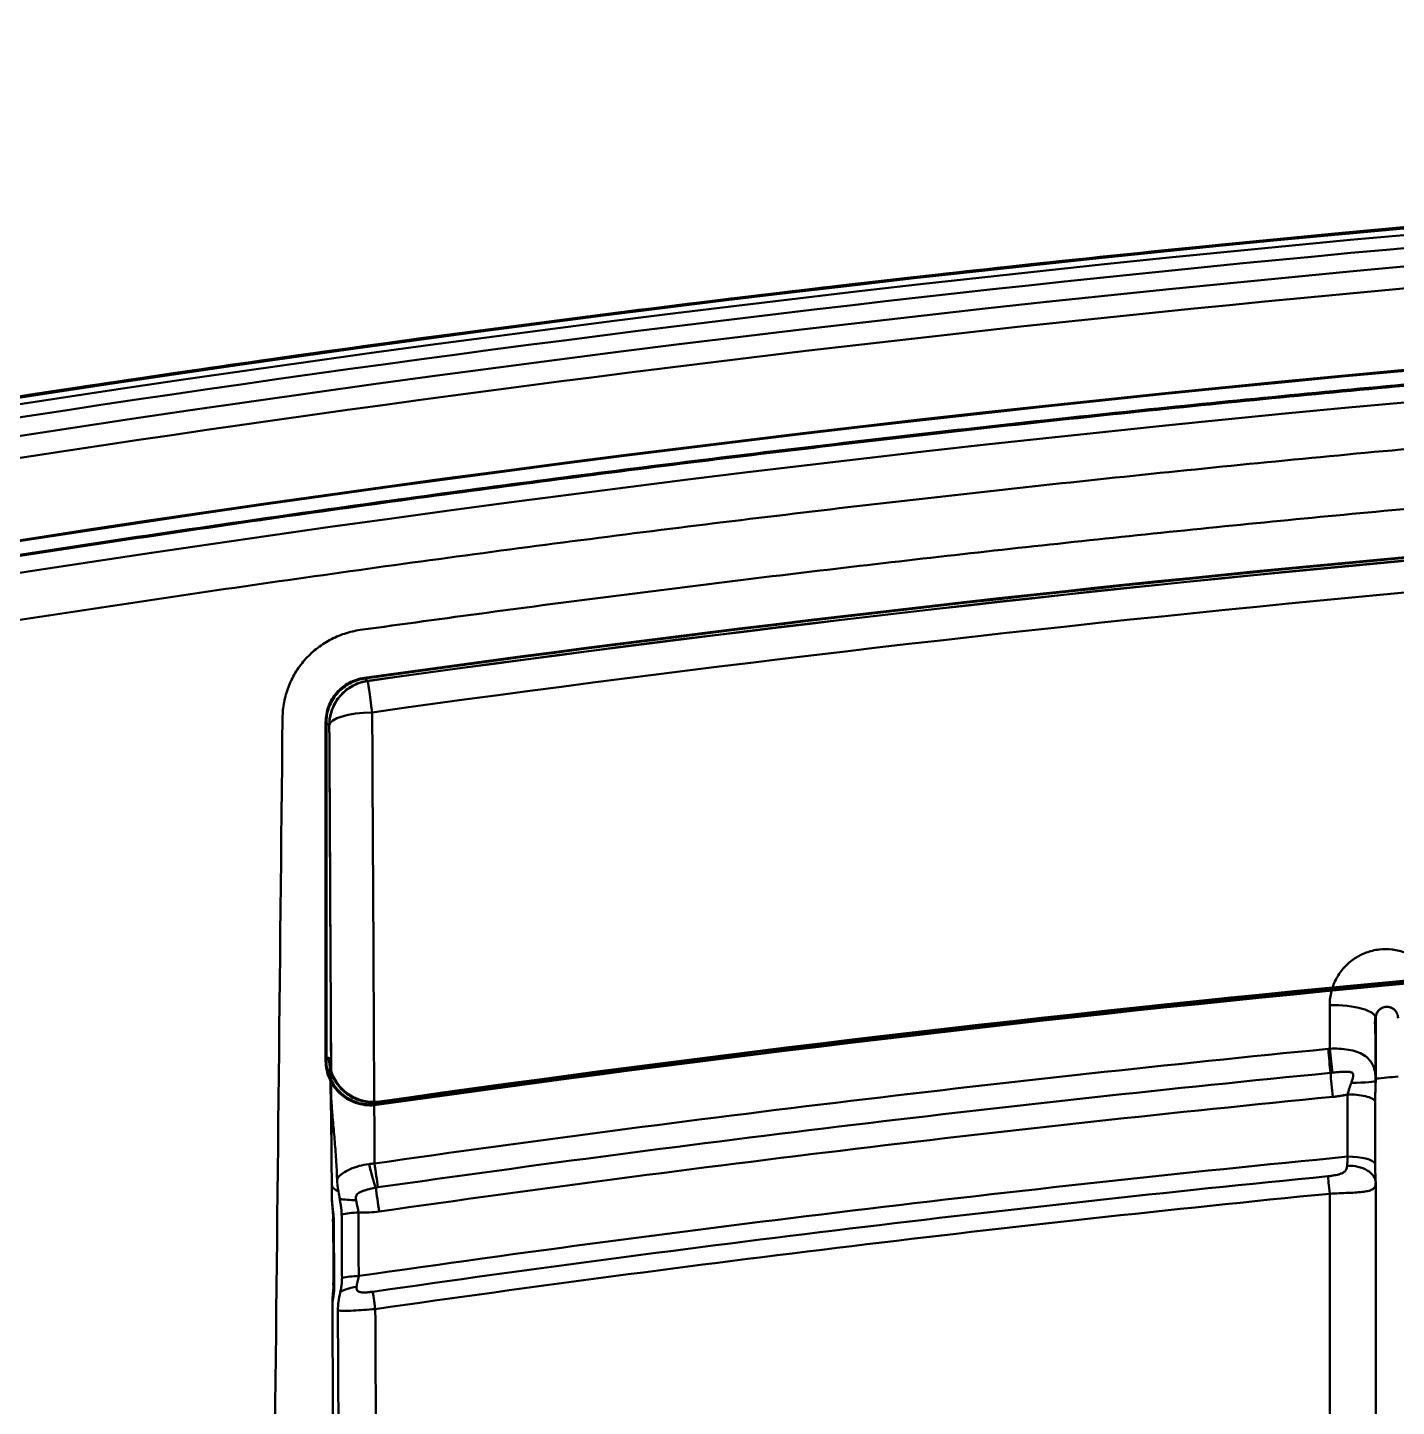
# Model space of a CAD drawing. Header units: millimetres. Extents: x -142 to 142, y -208 to 161.
# Drawn here: x -76.41 to -45.79, y 130.06 to 160.9 of the extents above; entities that cross this region are included whole.
import ezdxf

# ---------------------------------------------------------------- set-up
doc = ezdxf.new("R2010")
doc.units = ezdxf.units.MM
doc.layers.add('1', color=7, linetype='Continuous', true_color=0xffffff)

msp = doc.modelspace()

# ---------------------------------------------------------------- linework, layer by layer
at = {"layer": '1', "color": 251, "linetype": 'Continuous', "lineweight": 50}
for p, q in [((-69.745, 145.369, 10.305), (-69.745, 137.795, 10.305)), ((-69.729, 137.814, 10.204), (-69.729, 145.355, 10.204)), ((-46.25, 138.75, 16.511), (-46.25, 138.75, 16.727))]:
    msp.add_line(p, q, dxfattribs=at)
at = {"layer": '1', "color": 251, "linetype": 'Continuous', "lineweight": 50, "extrusion": (0, 0, -1)}
for centre, radius, start, end in [((0, -346, 3.96), 504.331, 79.96362, 100.03638), ((0, -346, 4.799), 503.629, 79.96362, 100.03638), ((0, -346, -10.639), 504.04, 80.18626, 91.90134), ((0, -346, 5.669), 501.305, 80.15308, 99.84692), ((0, -346, 6.5), 500.602, 80.15308, 99.84692), ((0, -346, -10.204), 497.138, 82.03732, 87.31161), ((0, -346, -10.305), 487.655, 81.91271, 87.27226), ((0, -346, -10.204), 487.671, 81.91483, 87.2705), ((0, -346, -13.526), 487.712, 81.92252, 87.26367), ((0, -346, -17.981), 486.366, 81.88555, 84.4174), ((0, -346, -17.885), 485.827, 81.88555, 84.41739), ((0, -346, -17.124), 485.601, 84.53469, 84.59431), ((0, -346, -17.788), 485.288, 81.87962, 84.41739)]:
    msp.add_arc(centre, radius, start, end, dxfattribs=at)
at = {"layer": '1', "color": 251, "linetype": 'Continuous', "lineweight": 50}
for centre, radius, start, end in [((0, -346), 504.504, 79.92722, 100.07278), ((0, -346, 0.6), 504.478, 79.92891, 100.07109), ((0, -346, 11.5), 503.141, 88.22393, 99.81374), ((0, -346, -5.314), 501.323, 80.1518, 99.8482), ((0, -346, 10.305), 497.154, 92.68649, 97.96426), ((0, -346, 14.707), 497.077, 92.69579, 97.95654), ((0, -346, 13.986), 497.072, 92.69638, 97.95605), ((0, -346, 14.924), 496.365, 92.69638, 97.95605), ((0, -346, 13.203), 487.723, 92.73535, 98.0781), ((0, -346, 18.205), 483.925, 95.55887, 98.19802), ((0, -346, 18.587), 483.532, 95.61579, 98.167), ((0, -346, 18.968), 483.139, 95.61579, 98.167)]:
    msp.add_arc(centre, radius, start, end, dxfattribs=at)
at = {"layer": '1', "color": 251, "linetype": 'Continuous', "lineweight": 50, "extrusion": (0.01745, -0.015181, 0.999732)}
msp.add_arc((64.554, 147.453, 10.56), 1, 48.9856, 131.0144, dxfattribs=at)
at = {"layer": '1', "color": 251, "linetype": 'Continuous', "lineweight": 50, "extrusion": (-0.990355, -0.138555, -1.09254e-14)}
msp.add_arc((-154.191, 10.3, 47.94), 0.3, 179, 198.6925, dxfattribs=at)
at = {"layer": '1', "color": 251, "linetype": 'Continuous', "lineweight": 50, "extrusion": (-0.990375, -0.138413, 5.55112e-17)}
msp.add_arc((-153.403, 13.968, 47.891), 1, 107, 179, dxfattribs=at)
at = {"layer": '1', "color": 251, "linetype": 'Continuous', "lineweight": 50, "extrusion": (0.005062, -0.957017, 0.289987)}
msp.add_arc((-67.894, 55.607, -135.349), 1, 92.2314, 178.9551, dxfattribs=at)
at = {"layer": '1', "color": 251, "linetype": 'Continuous', "lineweight": 50, "extrusion": (1.46387e-08, -1, 4.19849e-20)}
msp.add_arc((-69.445, 10.3, -145.369), 0.3, 179, 198.6924, dxfattribs=at)
at = {"layer": '1', "color": 251, "linetype": 'Continuous', "lineweight": 50, "extrusion": (-3.54058e-08, 0.95669, -0.29111)}
msp.add_arc((47.25, 56.394, 127.871), 1, 88.3747, 180, dxfattribs=at)
at = {"layer": '1', "color": 251, "linetype": 'Continuous', "lineweight": 50, "extrusion": (2.28983e-16, -0.815281, 0.579065)}
msp.add_arc((-47.25, 93.806, -103.559), 1, 349.9728, 360, dxfattribs=at)
at = {"layer": '1', "color": 251, "linetype": 'Continuous', "lineweight": 50, "extrusion": (0.017449, 0.0201, 0.999646)}
msp.add_arc((142.244, -58.697, 15.753), 1, 40.971, 53.1005, dxfattribs=at)
at = {"layer": '1', "color": 251, "linetype": 'Continuous', "lineweight": 50, "extrusion": (-0.017449, -0.0201, -0.999646)}
msp.add_arc((-142.244, -58.724, -14.754), 1, 40.971, 139.029, dxfattribs=at)
at = {"layer": '1', "color": 251, "linetype": 'Continuous', "lineweight": 50, "extrusion": (0.995259, 0.097265, 4.85902e-06)}
msp.add_arc((141.831, 17.408, -33.661), 0.6, 73, 127.3147, dxfattribs=at)
at = {"layer": '1', "color": 251, "linetype": 'Continuous', "lineweight": 50, "extrusion": (0.993085, 0.117234, -0.006161)}
msp.add_arc((142.479, 17.218, -30.877), 0.6, 73.0034, 127.3192, dxfattribs=at)
at = {"layer": '1', "color": 251, "linetype": 'Continuous', "lineweight": 50, "extrusion": (0, -1, 0)}
msp.add_arc((-69.445, 10.3, -137.795), 0.3, 179, 198.7321, dxfattribs=at)
at = {"layer": '1', "color": 251, "linetype": 'Continuous', "lineweight": 50, "extrusion": (-2.22045e-16, -0.956691, 0.291104)}
msp.add_arc((-47.25, 56.394, -126.659), 1, 358.7233, 0, dxfattribs=at)
at = {"layer": '1', "color": 251, "linetype": 'Continuous', "lineweight": 50, "extrusion": (0.995257, 0.097281, -8.76181e-08)}
msp.add_arc((141.105, 18.362, -33.659), 0.6, 253, 307.3147, dxfattribs=at)
at = {"layer": '1', "color": 251, "linetype": 'Continuous', "lineweight": 50, "extrusion": (2.7425e-05, -0.997369, -0.072493)}
msp.add_arc((-46.846, 7.154, -138.227), 0.6, 0.0019, 84.6864, dxfattribs=at)
at = {"layer": '1', "color": 251, "linetype": 'Continuous', "lineweight": 50, "extrusion": (0.990055, 0.140682, -2.44393e-15)}
msp.add_arc((145.396, 10.3, -48.676), 0.3, 179, 198.7319, dxfattribs=at)
at = {"layer": '1', "color": 251, "linetype": 'Continuous', "lineweight": 50, "extrusion": (0.962056, 0.257529, 0.090153)}
msp.add_arc((148.469, 20.161, -29.654), 0.6, 71.4551, 126.8226, dxfattribs=at)
at = {"layer": '1', "color": 251, "linetype": 'Continuous', "lineweight": 50, "extrusion": (0.989988, 0.141151, -9.88098e-15)}
msp.add_arc((143.655, 17.408, -48.838), 0.6, 73, 127.3147, dxfattribs=at)
at = {"layer": '1', "color": 251, "linetype": 'Continuous', "lineweight": 50, "extrusion": (-3.43295e-05, -0.776824, 0.629717)}
msp.add_arc((-46.856, 98.917, -93.682), 0.6, 0.0046, 93.5109, dxfattribs=at)
at = {"layer": '1', "color": 251, "linetype": 'Continuous', "lineweight": 50, "extrusion": (4.64145e-06, -0.956689, 0.291112)}
msp.add_arc((-46.859, 56.306, -124.474), 0.6, 6.9972, 91.6228, dxfattribs=at)
at = {"layer": '1', "color": 251, "linetype": 'Continuous', "lineweight": 50, "extrusion": (-0.9952, -0.097857, -4.13211e-15)}
msp.add_arc((-138.624, 18.394, 33.859), 0.6, 107, 161.3147, dxfattribs=at)
at = {"layer": '1', "color": 251, "linetype": 'Continuous', "lineweight": 50, "extrusion": (0.00506, -0.957048, 0.289886)}
msp.add_arc((-67.894, 56.55, -124.331), 1, 179.7908, 211.5367, dxfattribs=at)
at = {"layer": '1', "color": 251, "linetype": 'Continuous', "lineweight": 50, "extrusion": (0.989973, 0.141253, 9.07607e-15)}
msp.add_arc((142.933, 18.362, -48.874), 0.6, 253, 307.1331, dxfattribs=at)
at = {"layer": '1', "color": 251, "linetype": 'Continuous', "lineweight": 50, "extrusion": (0.002807, 0.986958, 0.160952)}
msp.add_arc((69.39, -4.72, 135.583), 0.6, 45.132, 84.6014, dxfattribs=at)
at = {"layer": '1', "color": 251, "linetype": 'Continuous', "lineweight": 50, "extrusion": (0.005063, -0.957053, 0.289868)}
msp.add_arc((-68.277, 56.433, -123.534), 0.6, 168.4478, 196.7665, dxfattribs=at)
at = {"layer": '1', "color": 251, "linetype": 'Continuous', "lineweight": 50, "extrusion": (-0.005063, 0.957053, -0.289868)}
msp.add_arc((68.277, 55.476, 123.824), 0.6, 48.3811, 87.6914, dxfattribs=at)
at = {"layer": '1', "color": 251, "linetype": 'Continuous', "lineweight": 50, "extrusion": (-0.005069, 0.957063, -0.289835)}
msp.add_arc((68.276, 55.472, 122.343), 0.6, 48.3829, 87.6985, dxfattribs=at)
at = {"layer": '1', "color": 251, "linetype": 'Continuous', "lineweight": 50, "extrusion": (0.005069, -0.957063, 0.289835)}
msp.add_arc((-68.276, 56.429, -122.053), 0.6, 168.4548, 196.7724, dxfattribs=at)
at = {"layer": '1', "color": 251, "linetype": 'Continuous', "lineweight": 50, "extrusion": (-0.011918, 0.731562, -0.681671)}
msp.add_arc((66.83, 104.058, 85.424), 0.6, 45.4881, 85.0277, dxfattribs=at)
at = {"layer": '1', "color": 251, "linetype": 'Continuous', "lineweight": 50, "extrusion": (-0.989858, -0.142058, -1.71752e-06)}
msp.add_arc((-140.472, 18.394, 49.152), 0.6, 107, 161.3147, dxfattribs=at)
at = {"layer": '1', "color": 251, "linetype": 'Continuous', "lineweight": 50}
for points, weights, degree in [([(-88.237, 150.728, 0.6), (-29.718, 161.123, 0.6), (29.718, 161.123, 0.6), (88.237, 150.728, 0.6)], [0.503883333784, 0.498705555405, 0.498705555405, 0.503883333784], 3), ([(15.561, 154.758, 11.5), (-34.995, 156.329, 11.5), (-84.845, 147.763, 11.5)], [0.501267641796, 0.498732358204, 0.501267641796], 2), ([(16.531, 154.699, 12.123), (-34.328, 156.379, 12.123), (-84.486, 147.797, 12.123)], [0.501283100888, 0.498716899112, 0.501283100888], 2), ([(18.048, 153.233, 13.948), (-33.452, 155.095, 13.948), (-84.247, 146.404, 13.948)], [0.501323177243, 0.498676822757, 0.501323177243], 2), ([(-68.969, 147.429, 14.355), (-46.296, 150.598, 14.355), (-23.429, 151.675, 14.355)], [0.500263629603, 0.499736370397, 0.500263629603], 2)]:
    msp.add_rational_spline(points, weights, degree=degree, dxfattribs=at)
for points in [[(-70.71, 145.466, 14.875), (-70.708, 145.582, 14.84), (-70.685, 145.815, 14.771), (-70.589, 146.154, 14.672), (-70.434, 146.473, 14.582), (-70.224, 146.762, 14.504), (-69.964, 147.011, 14.44), (-69.662, 147.212, 14.392), (-69.327, 147.357, 14.362), (-69.089, 147.413, 14.355), (-68.969, 147.429, 14.355)], [(-68.883, 146.359, 10.305), (-69.001, 146.342, 10.306), (-69.232, 146.266, 10.307), (-69.515, 146.039, 10.307), (-69.701, 145.727, 10.307), (-69.745, 145.488, 10.306), (-69.745, 145.369, 10.305)], [(-68.881, 146.343, 10.204), (-68.877, 146.344, 10.204), (-68.872, 146.345, 10.204), (-68.868, 146.345, 10.204)], [(-68.704, 145.587, 14.924), (-68.694, 143.827, 15.458), (-68.676, 140.385, 16.501), (-68.659, 137.1, 17.496), (-68.651, 135.497, 17.981)], [(-71.062, 112.218, 24.913), (-70.948, 122.925, 21.683), (-70.831, 134.007, 18.337), (-70.71, 145.466, 14.875)], [(-69.729, 145.355, 10.204), (-69.729, 145.36, 10.204), (-69.729, 145.364, 10.204), (-69.729, 145.369, 10.204)], [(-47.278, 139.041, 17.684), (-47.278, 139.15, 17.651), (-47.251, 139.357, 17.588), (-47.137, 139.645, 17.504), (-46.959, 139.893, 17.434), (-46.731, 140.089, 17.381), (-46.465, 140.224, 17.348), (-46.175, 140.294, 17.335), (-45.872, 140.294, 17.343), (-45.572, 140.219, 17.375), (-45.297, 140.073, 17.427), (-45.059, 139.852, 17.501), (-44.903, 139.609, 17.579), (-44.806, 139.355, 17.66), (-44.777, 139.15, 17.723), (-44.777, 139.041, 17.756)], [(-47.278, 138.063, 17.981), (-47.278, 138.227, 17.932), (-47.278, 138.553, 17.832), (-47.278, 138.878, 17.733), (-47.278, 139.041, 17.684)], [(-46.265, 138.649, 16.369), (-46.268, 138.714, 16.304), (-46.256, 138.777, 16.236), (-46.235, 138.835, 16.168)], [(-46.25, 138.75, 16.511), (-46.25, 138.66, 16.575), (-46.25, 138.484, 16.689), (-46.25, 138.233, 16.826), (-46.25, 137.998, 16.935), (-46.25, 137.781, 17.019), (-46.25, 137.652, 17.062), (-46.25, 137.59, 17.08)], [(-47.314, 138.059, 17.981), (-47.31, 138.06, 17.981), (-47.302, 138.061, 17.981), (-47.29, 138.062, 17.981), (-47.282, 138.063, 17.981), (-47.278, 138.063, 17.981)], [(-69.745, 137.795, 10.305), (-69.745, 137.653, 10.306), (-69.683, 137.367, 10.307), (-69.42, 137.017, 10.308), (-69.037, 136.807, 10.307), (-68.745, 136.786, 10.306), (-68.604, 136.806, 10.305)], [(-69.729, 137.795, 10.204), (-69.729, 137.801, 10.204), (-69.729, 137.807, 10.204), (-69.729, 137.814, 10.204)], [(-69.654, 137.682, 14.501), (-69.656, 137.688, 14.403), (-69.657, 137.686, 14.302), (-69.654, 137.664, 14.207)], [(-46.25, 137.393, 17.124), (-46.25, 137.458, 17.104), (-46.25, 137.521, 17.083), (-46.25, 137.584, 17.059)], [(-47.262, 137.523, 17.885), (-47.257, 137.523, 17.885), (-47.246, 137.524, 17.885), (-47.231, 137.526, 17.885), (-47.221, 137.527, 17.885), (-47.216, 137.528, 17.885)], [(-46.794, 137.301, 17.751), (-46.809, 137.259, 17.75), (-46.842, 137.172, 17.752), (-46.868, 137.083, 17.769), (-46.877, 137.04, 17.782)], [(-47.209, 136.986, 17.788), (-47.181, 136.989, 17.788), (-47.125, 136.995, 17.788), (-47.042, 137.007, 17.787), (-46.959, 137.022, 17.785), (-46.904, 137.033, 17.783), (-46.877, 137.04, 17.782)], [(-46.264, 136.886, 17.278), (-46.273, 136.907, 17.346), (-46.318, 136.95, 17.488), (-46.472, 137.004, 17.665), (-46.677, 137.036, 17.768), (-46.814, 137.04, 17.783), (-46.877, 137.04, 17.782)], [(-46.877, 137.04, 17.782), (-46.877, 136.576, 17.923), (-46.877, 136.112, 18.064), (-46.877, 135.649, 18.205)], [(-68.589, 136.824, 10.204), (-68.594, 136.823, 10.204), (-68.6, 136.822, 10.204), (-68.606, 136.821, 10.204)], [(-68.529, 136.873, 13.526), (-68.536, 136.872, 13.526), (-68.542, 136.871, 13.526), (-68.548, 136.87, 13.528)], [(-68.529, 136.873, 13.526), (-68.531, 136.883, 13.418), (-68.534, 136.886, 13.31), (-68.536, 136.884, 13.203)], [(-69.491, 135.155, 17.533), (-69.456, 135.2, 17.587), (-69.372, 135.28, 17.692), (-69.203, 135.374, 17.827), (-69.001, 135.444, 17.925), (-68.851, 135.474, 17.962), (-68.775, 135.484, 17.972)], [(-68.775, 135.484, 17.972), (-68.761, 135.486, 17.974), (-68.734, 135.49, 17.977), (-68.692, 135.494, 17.98), (-68.665, 135.496, 17.981), (-68.651, 135.497, 17.981)], [(-46.887, 135.443, 18.314), (-46.889, 135.418, 18.334), (-46.898, 135.374, 18.376), (-46.93, 135.324, 18.435), (-46.979, 135.288, 18.487), (-47.041, 135.262, 18.526), (-47.106, 135.244, 18.554), (-47.17, 135.231, 18.572), (-47.236, 135.22, 18.583), (-47.289, 135.214, 18.587), (-47.317, 135.211, 18.587)], [(-46.877, 135.649, 18.205), (-46.879, 135.631, 18.21), (-46.881, 135.597, 18.222), (-46.883, 135.546, 18.246), (-46.884, 135.494, 18.275), (-46.885, 135.46, 18.3), (-46.887, 135.443, 18.314)], [(-69.46, 134.869, 17.58), (-69.476, 134.965, 17.576), (-69.488, 135.064, 17.565), (-69.491, 135.155, 17.533)], [(-69.431, 134.704, 17.584), (-69.441, 134.759, 17.582), (-69.451, 134.814, 17.582), (-69.46, 134.869, 17.58)], [(-68.624, 134.955, 17.884), (-68.619, 134.956, 17.884), (-68.608, 134.958, 17.884), (-68.591, 134.961, 17.885), (-68.58, 134.962, 17.885), (-68.575, 134.963, 17.885)], [(-47.28, 119.74, 23.556), (-47.279, 121.472, 23.029), (-47.279, 124.897, 21.987), (-47.279, 129.924, 20.458), (-47.279, 133.2, 19.461), (-47.279, 134.82, 18.968)], [(-46.25, 135.066, 17.848), (-46.25, 135.033, 17.912), (-46.258, 134.977, 18.046), (-46.304, 134.922, 18.251), (-46.389, 134.885, 18.448), (-46.511, 134.862, 18.626), (-46.669, 134.848, 18.775), (-46.856, 134.838, 18.887), (-47.062, 134.829, 18.955), (-47.207, 134.823, 18.969), (-47.279, 134.82, 18.968)], [(-46.25, 135.077, 17.829), (-46.25, 135.073, 17.835), (-46.25, 135.07, 17.842), (-46.25, 135.066, 17.848)], [(-46.25, 119.449, 22.599), (-46.25, 121.245, 22.053), (-46.25, 124.795, 20.973), (-46.25, 130.001, 19.389), (-46.25, 133.391, 18.358), (-46.25, 135.066, 17.848)], [(-69.562, 134.172, 18.036), (-69.561, 134.015, 18.083), (-69.559, 133.701, 18.178), (-69.557, 133.228, 18.322), (-69.555, 132.911, 18.418), (-69.554, 132.753, 18.466)], [(-69.013, 134.399, 17.775), (-68.928, 134.394, 17.78), (-68.766, 134.397, 17.786), (-68.619, 134.412, 17.788), (-68.549, 134.422, 17.788)], [(-69.005, 132.979, 18.205), (-69.006, 133.138, 18.157), (-69.008, 133.455, 18.061), (-69.01, 133.928, 17.918), (-69.012, 134.242, 17.823), (-69.013, 134.399, 17.775)], [(-68.69, 132.628, 18.587), (-68.72, 132.623, 18.587), (-68.779, 132.616, 18.583), (-68.86, 132.611, 18.566), (-68.933, 132.612, 18.538), (-68.99, 132.621, 18.501), (-69.031, 132.641, 18.456), (-69.054, 132.676, 18.402), (-69.055, 132.713, 18.362), (-69.053, 132.735, 18.341)], [(-68.634, 132.239, 18.968), (-68.721, 132.233, 18.966), (-68.895, 132.221, 18.938), (-69.134, 132.204, 18.828), (-69.334, 132.196, 18.655), (-69.433, 132.202, 18.509), (-69.472, 132.209, 18.432)], [(-68.634, 132.239, 18.968), (-68.62, 129.461, 19.809), (-68.592, 124.159, 21.415), (-68.567, 119.36, 22.867), (-68.555, 117.087, 23.556)]]:
    msp.add_open_spline(points, degree=3, dxfattribs=at)
for points, knots in [([(-69.729, 145.369, 10.204), (-69.728, 145.47, 10.2), (-69.711, 145.572, 10.197), (-69.644, 145.774, 10.193), (-69.59, 145.876, 10.191), (-69.454, 146.053, 10.191), (-69.37, 146.131, 10.191), (-69.183, 146.253, 10.194), (-69.078, 146.299, 10.197), (-68.94, 146.333, 10.202), (-68.911, 146.339, 10.203), (-68.881, 146.343, 10.204)], [0, 0, 0, 0, 0.216705, 0.216705, 0.456778, 0.456778, 0.696592, 0.696592, 0.9363, 0.9363, 1, 1, 1, 1]), ([(-68.806, 146.292, 14.707), (-68.913, 146.277, 14.707), (-69.018, 146.244, 14.712), (-69.21, 146.148, 14.733), (-69.298, 146.084, 14.749), (-69.449, 145.933, 14.788), (-69.512, 145.844, 14.812), (-69.608, 145.649, 14.867), (-69.641, 145.541, 14.899), (-69.661, 145.388, 14.944), (-69.663, 145.343, 14.958), (-69.663, 145.298, 14.971)], [0, 0, 0, 0, 0.221779, 0.221779, 0.443304, 0.443304, 0.668805, 0.668805, 0.904538, 0.904538, 1, 1, 1, 1]), ([(-68.883, 146.359, 10.305), (-68.87, 146.347, 11.082), (-68.844, 146.325, 12.546), (-68.818, 146.302, 14.017), (-68.806, 146.292, 14.707)], [0, 0, 0, 0, 0.531554, 1, 1, 1, 1]), ([(-68.802, 146.288, 13.986), (-68.815, 146.3, 13.202), (-68.837, 146.319, 11.94), (-68.859, 146.338, 10.682), (-68.868, 146.345, 10.204)], [0, 0, 0, 0, 0.619352, 1, 1, 1, 1]), ([(-46.25, 138.75, 16.727), (-46.25, 138.771, 16.696), (-46.245, 138.812, 16.634), (-46.222, 138.87, 16.549), (-46.187, 138.92, 16.479), (-46.141, 138.959, 16.425), (-46.088, 138.987, 16.391), (-46.029, 139.001, 16.378), (-45.968, 139, 16.387), (-45.908, 138.985, 16.419), (-45.853, 138.956, 16.472), (-45.808, 138.914, 16.542), (-45.775, 138.865, 16.622), (-45.755, 138.81, 16.708), (-45.75, 138.771, 16.768), (-45.75, 138.75, 16.8)], [0, 0, 0, 0, 0.082628, 0.162272, 0.239765, 0.315094, 0.388845, 0.46211, 0.536345, 0.612394, 0.690547, 0.77077, 0.845896, 0.918994, 1, 1, 1, 1]), ([(-46.235, 138.835, 16.168), (-46.239, 138.825, 16.217), (-46.247, 138.797, 16.334), (-46.25, 138.768, 16.448), (-46.25, 138.75, 16.511)], [0, 0, 0, 0, 0.418067, 1, 1, 1, 1]), ([(-45.785, 138.878, 16.168), (-45.801, 138.904, 16.135), (-45.821, 138.928, 16.103), (-45.864, 138.961, 16.054), (-45.883, 138.972, 16.036), (-45.922, 138.988, 16.009), (-45.941, 138.994, 15.999), (-45.978, 139, 15.986), (-45.995, 139.001, 15.982), (-46.029, 138.999, 15.98), (-46.047, 138.996, 15.982), (-46.078, 138.988, 15.989), (-46.093, 138.983, 15.995), (-46.128, 138.966, 16.013), (-46.147, 138.953, 16.028), (-46.189, 138.917, 16.071), (-46.208, 138.892, 16.101), (-46.227, 138.856, 16.144), (-46.231, 138.846, 16.156), (-46.235, 138.835, 16.168)], [0, 0, 0, 0, 0.191643, 0.191643, 0.314505, 0.314505, 0.409378, 0.409378, 0.483239, 0.483239, 0.557419, 0.557419, 0.628018, 0.628018, 0.743558, 0.743558, 0.928999, 0.928999, 1, 1, 1, 1]), ([(-46.25, 137.584, 17.059), (-46.25, 137.74, 17), (-46.251, 137.891, 16.928), (-46.253, 138.146, 16.779), (-46.254, 138.253, 16.707), (-46.259, 138.459, 16.549), (-46.261, 138.557, 16.462), (-46.265, 138.649, 16.369)], [0, 0, 0, 0, 0.391747, 0.391747, 0.693264, 0.693264, 1, 1, 1, 1]), ([(-69.677, 137.874, 14.203), (-69.673, 137.879, 14.44), (-69.664, 137.846, 14.9), (-69.653, 137.68, 15.57), (-69.642, 137.417, 16.166), (-69.633, 137.084, 16.684), (-69.625, 136.663, 17.159), (-69.618, 136.173, 17.56), (-69.614, 135.732, 17.819), (-69.611, 135.445, 17.946), (-69.611, 135.349, 17.984)], [0, 0, 0, 0, 0.133756, 0.267512, 0.401268, 0.535024, 0.668781, 0.802537, 0.936293, 1, 1, 1, 1]), ([(-69.654, 137.682, 14.501), (-69.657, 137.745, 14.307), (-69.665, 137.848, 13.88), (-69.673, 137.879, 13.44), (-69.677, 137.874, 13.203)], [0, 0, 0, 0, 0.476832, 1, 1, 1, 1]), ([(-47.278, 138.063, 17.981), (-47.207, 138.067, 17.982), (-47.064, 138.067, 17.97), (-46.857, 138.045, 17.912), (-46.67, 137.999, 17.817), (-46.509, 137.926, 17.692), (-46.385, 137.823, 17.549), (-46.302, 137.689, 17.401), (-46.265, 137.555, 17.287), (-46.252, 137.438, 17.207), (-46.25, 137.376, 17.171), (-46.25, 137.344, 17.155)], [0, 0, 0, 0, 0.125, 0.25, 0.375, 0.5, 0.625, 0.75, 0.875, 0.9375, 1, 1, 1, 1]), ([(-68.606, 136.821, 10.204), (-68.707, 136.809, 10.199), (-68.81, 136.812, 10.195), (-69.02, 136.85, 10.188), (-69.128, 136.889, 10.186), (-69.322, 137, 10.184), (-69.411, 137.073, 10.183), (-69.557, 137.241, 10.185), (-69.617, 137.339, 10.187), (-69.702, 137.554, 10.193), (-69.727, 137.676, 10.198), (-69.729, 137.795, 10.204)], [0, 0, 0, 0, 0.181387, 0.181387, 0.382472, 0.382472, 0.583218, 0.583218, 0.783746, 0.783746, 1, 1, 1, 1]), ([(-69.654, 137.664, 14.207), (-69.653, 137.656, 14.175), (-69.652, 137.647, 14.144), (-69.646, 137.614, 14.057), (-69.639, 137.584, 14.003), (-69.616, 137.509, 13.912), (-69.599, 137.464, 13.874), (-69.545, 137.353, 13.798), (-69.503, 137.285, 13.765), (-69.383, 137.139, 13.701), (-69.297, 137.064, 13.673), (-69.106, 136.947, 13.625), (-68.998, 136.905, 13.605), (-68.776, 136.859, 13.566), (-68.66, 136.855, 13.547), (-68.548, 136.87, 13.528)], [0, 0, 0, 0, 0.055137, 0.055137, 0.158635, 0.158635, 0.261568, 0.261568, 0.407116, 0.407116, 0.604467, 0.604467, 0.80224, 0.80224, 1, 1, 1, 1]), ([(-47.216, 137.528, 17.885), (-47.179, 137.532, 17.884), (-47.105, 137.54, 17.881), (-46.996, 137.547, 17.868), (-46.91, 137.55, 17.85), (-46.849, 137.547, 17.833), (-46.809, 137.542, 17.819), (-46.779, 137.53, 17.805), (-46.753, 137.505, 17.788), (-46.749, 137.456, 17.771), (-46.766, 137.382, 17.757), (-46.785, 137.328, 17.752), (-46.794, 137.301, 17.751)], [0, 0, 0, 0, 0.125, 0.25, 0.375, 0.4375, 0.5, 0.5625, 0.625, 0.75, 0.875, 1, 1, 1, 1]), ([(-46.265, 136.886, 17.278), (-46.265, 136.934, 17.263), (-46.263, 136.982, 17.249), (-46.259, 137.083, 17.218), (-46.256, 137.135, 17.202), (-46.252, 137.233, 17.173), (-46.25, 137.278, 17.159), (-46.25, 137.323, 17.145)], [0, 0, 0, 0, 0.328455, 0.328455, 0.689052, 0.689052, 1, 1, 1, 1]), ([(-46.25, 137.344, 17.155), (-46.25, 137.342, 17.155), (-46.25, 137.339, 17.153), (-46.25, 137.333, 17.15), (-46.25, 137.328, 17.147), (-46.25, 137.324, 17.146), (-46.25, 137.323, 17.145)], [0, 0, 0, 0, 0.224933, 0.449666, 0.89656, 1, 1, 1, 1]), ([(-69.491, 135.155, 17.533), (-69.493, 135.222, 17.51), (-69.495, 135.289, 17.485), (-69.502, 135.432, 17.43), (-69.506, 135.509, 17.399), (-69.516, 135.663, 17.334), (-69.521, 135.738, 17.3), (-69.533, 135.889, 17.229), (-69.539, 135.963, 17.192), (-69.552, 136.111, 17.115), (-69.558, 136.184, 17.076), (-69.571, 136.328, 16.993), (-69.578, 136.4, 16.95), (-69.59, 136.54, 16.861), (-69.596, 136.609, 16.815), (-69.605, 136.728, 16.729), (-69.609, 136.779, 16.69), (-69.615, 136.876, 16.607), (-69.618, 136.923, 16.563), (-69.619, 136.96, 16.512)], [0, 0, 0, 0, 0.10133, 0.10133, 0.22062, 0.22062, 0.339909, 0.339909, 0.459197, 0.459197, 0.578487, 0.578487, 0.697787, 0.697787, 0.817125, 0.817125, 0.908679, 0.908679, 1, 1, 1, 1]), ([(-68.604, 136.806, 10.305), (-68.593, 136.819, 10.953), (-68.574, 136.84, 12.027), (-68.555, 136.862, 13.102), (-68.548, 136.87, 13.528)], [0, 0, 0, 0, 0.604511, 1, 1, 1, 1]), ([(-68.536, 136.884, 13.203), (-68.548, 136.871, 12.552), (-68.565, 136.851, 11.551), (-68.582, 136.831, 10.553), (-68.589, 136.824, 10.204)], [0, 0, 0, 0, 0.650231, 1, 1, 1, 1]), ([(-46.264, 135.495, 17.701), (-46.264, 135.684, 17.644), (-46.264, 135.873, 17.586), (-46.264, 136.199, 17.487), (-46.264, 136.336, 17.445), (-46.264, 136.611, 17.362), (-46.264, 136.749, 17.32), (-46.264, 136.886, 17.278)], [0, 0, 0, 0, 0.406646, 0.406646, 0.703323, 0.703323, 1, 1, 1, 1]), ([(-46.25, 135.077, 17.829), (-46.25, 135.114, 17.818), (-46.251, 135.151, 17.806), (-46.255, 135.232, 17.782), (-46.257, 135.276, 17.768), (-46.262, 135.379, 17.737), (-46.264, 135.437, 17.719), (-46.264, 135.495, 17.701)], [0, 0, 0, 0, 0.265808, 0.265808, 0.581505, 0.581505, 1, 1, 1, 1]), ([(-69.611, 135.349, 17.984), (-69.611, 135.343, 17.986), (-69.611, 135.337, 17.988), (-69.61, 135.227, 18.021), (-69.609, 135.124, 18.053), (-69.609, 135.021, 18.084)], [0, 0, 0, 0, 0.057197, 0.057197, 1, 1, 1, 1]), ([(-69.064, 134.676, 17.754), (-69.067, 134.693, 17.756), (-69.07, 134.724, 17.762), (-69.065, 134.766, 17.775), (-69.047, 134.802, 17.79), (-69.013, 134.835, 17.809), (-68.958, 134.864, 17.829), (-68.89, 134.889, 17.849), (-68.818, 134.911, 17.864), (-68.748, 134.928, 17.874), (-68.685, 134.943, 17.881), (-68.644, 134.951, 17.883), (-68.624, 134.955, 17.884)], [0, 0, 0, 0, 0.103859, 0.199555, 0.293656, 0.395638, 0.510338, 0.628854, 0.737726, 0.835045, 0.922091, 1, 1, 1, 1]), ([(-46.25, 119.445, 22.585), (-46.25, 119.605, 22.537), (-46.25, 119.764, 22.488), (-46.25, 120.083, 22.391), (-46.25, 120.242, 22.343), (-46.25, 120.561, 22.246), (-46.25, 120.721, 22.197), (-46.25, 121.04, 22.1), (-46.25, 121.199, 22.052), (-46.25, 121.518, 21.955), (-46.25, 121.678, 21.906), (-46.25, 121.996, 21.809), (-46.25, 122.156, 21.761), (-46.25, 122.475, 21.664), (-46.25, 122.634, 21.615), (-46.25, 122.953, 21.518), (-46.25, 123.113, 21.47), (-46.25, 123.431, 21.373), (-46.25, 123.591, 21.324), (-46.25, 123.91, 21.227), (-46.25, 124.069, 21.179), (-46.25, 124.388, 21.082), (-46.25, 124.548, 21.033), (-46.25, 124.866, 20.936), (-46.25, 125.026, 20.887), (-46.25, 125.345, 20.79), (-46.25, 125.504, 20.742), (-46.25, 125.823, 20.645), (-46.25, 125.983, 20.596), (-46.25, 126.302, 20.499), (-46.25, 126.461, 20.451), (-46.25, 126.78, 20.354), (-46.25, 126.939, 20.305), (-46.25, 127.258, 20.208), (-46.25, 127.418, 20.16), (-46.25, 127.737, 20.063), (-46.25, 127.896, 20.014), (-46.25, 128.215, 19.917), (-46.25, 128.374, 19.869), (-46.25, 128.693, 19.772), (-46.25, 128.853, 19.723), (-46.25, 129.172, 19.626), (-46.25, 129.331, 19.577), (-46.25, 129.65, 19.48), (-46.25, 129.809, 19.432), (-46.25, 130.128, 19.335), (-46.25, 130.288, 19.286), (-46.25, 130.607, 19.189), (-46.25, 130.766, 19.141), (-46.25, 131.085, 19.044), (-46.25, 131.244, 18.995), (-46.25, 131.484, 18.922), (-46.25, 131.563, 18.898), (-46.25, 131.723, 18.85), (-46.25, 131.802, 18.825), (-46.25, 131.962, 18.777), (-46.25, 132.042, 18.753), (-46.25, 132.201, 18.704), (-46.25, 132.281, 18.68), (-46.25, 132.52, 18.607), (-46.25, 132.679, 18.559), (-46.25, 132.919, 18.486), (-46.25, 132.998, 18.462), (-46.25, 133.158, 18.413), (-46.25, 133.238, 18.389), (-46.25, 133.397, 18.34), (-46.25, 133.477, 18.316), (-46.25, 133.636, 18.267), (-46.25, 133.716, 18.243), (-46.25, 133.875, 18.195), (-46.25, 133.955, 18.17), (-46.25, 134.114, 18.122), (-46.25, 134.194, 18.098), (-46.25, 134.354, 18.049), (-46.25, 134.433, 18.025), (-46.25, 134.593, 17.976), (-46.25, 134.673, 17.952), (-46.25, 134.832, 17.904), (-46.25, 134.912, 17.879), (-46.25, 135.02, 17.846), (-46.25, 135.048, 17.838), (-46.25, 135.077, 17.829)], [0, 0, 0, 0, 0.030601, 0.030601, 0.061203, 0.061203, 0.091804, 0.091804, 0.122406, 0.122406, 0.153007, 0.153007, 0.183609, 0.183609, 0.21421, 0.21421, 0.244811, 0.244811, 0.275413, 0.275413, 0.306014, 0.306014, 0.336616, 0.336616, 0.367217, 0.367217, 0.397818, 0.397818, 0.42842, 0.42842, 0.459021, 0.459021, 0.489623, 0.489623, 0.520224, 0.520224, 0.550826, 0.550826, 0.581427, 0.581427, 0.612028, 0.612028, 0.64263, 0.64263, 0.673231, 0.673231, 0.703833, 0.703833, 0.734434, 0.734434, 0.765035, 0.765035, 0.780336, 0.780336, 0.795637, 0.795637, 0.810938, 0.810938, 0.826238, 0.826238, 0.85684, 0.85684, 0.87214, 0.87214, 0.887441, 0.887441, 0.902742, 0.902742, 0.918043, 0.918043, 0.933343, 0.933343, 0.948644, 0.948644, 0.963945, 0.963945, 0.979245, 0.979245, 0.994546, 0.994546, 1, 1, 1, 1]), ([(-69.607, 134.756, 18.164), (-69.607, 134.675, 18.188), (-69.6, 134.595, 18.213), (-69.588, 134.471, 18.251), (-69.584, 134.428, 18.264), (-69.578, 134.342, 18.29), (-69.576, 134.3, 18.303), (-69.576, 134.257, 18.316)], [0, 0, 0, 0, 0.484023, 0.484023, 0.744373, 0.744373, 1, 1, 1, 1]), ([(-69.607, 134.756, 18.164), (-69.607, 134.713, 18.136), (-69.602, 134.623, 18.084), (-69.589, 134.502, 18.039), (-69.577, 134.402, 18.019), (-69.569, 134.325, 18.012), (-69.563, 134.247, 18.017), (-69.562, 134.197, 18.028), (-69.562, 134.172, 18.036)], [0, 0, 0, 0, 0.25, 0.5, 0.625, 0.75, 0.875, 1, 1, 1, 1]), ([(-69.387, 134.353, 17.631), (-69.387, 134.398, 17.617), (-69.39, 134.445, 17.607), (-69.4, 134.527, 17.595), (-69.406, 134.562, 17.591), (-69.418, 134.633, 17.586), (-69.424, 134.669, 17.585), (-69.431, 134.704, 17.584)], [0, 0, 0, 0, 0.395774, 0.395774, 0.697112, 0.697112, 1, 1, 1, 1]), ([(-69.013, 134.399, 17.775), (-69.014, 134.419, 17.769), (-69.02, 134.462, 17.758), (-69.033, 134.53, 17.748), (-69.05, 134.603, 17.746), (-69.061, 134.651, 17.75), (-69.064, 134.676, 17.754)], [0, 0, 0, 0, 0.211871, 0.443174, 0.705723, 1, 1, 1, 1]), ([(-69.576, 134.257, 18.316), (-69.575, 134.068, 18.373), (-69.574, 133.88, 18.431), (-69.572, 133.549, 18.531), (-69.571, 133.407, 18.574), (-69.57, 133.122, 18.66), (-69.569, 132.98, 18.703), (-69.568, 132.837, 18.746)], [0, 0, 0, 0, 0.398534, 0.398534, 0.699267, 0.699267, 1, 1, 1, 1]), ([(-69.379, 132.934, 18.061), (-69.38, 133.125, 18.003), (-69.381, 133.317, 17.945), (-69.383, 133.65, 17.844), (-69.384, 133.793, 17.8), (-69.385, 134.074, 17.715), (-69.386, 134.214, 17.673), (-69.387, 134.353, 17.631)], [0, 0, 0, 0, 0.404534, 0.404534, 0.705268, 0.705268, 1, 1, 1, 1]), ([(-69.42, 132.613, 18.217), (-69.411, 132.654, 18.191), (-69.403, 132.696, 18.166), (-69.391, 132.769, 18.127), (-69.387, 132.801, 18.111), (-69.381, 132.866, 18.083), (-69.379, 132.9, 18.071), (-69.379, 132.934, 18.061)], [0, 0, 0, 0, 0.409687, 0.409687, 0.702673, 0.702673, 1, 1, 1, 1]), ([(-69.053, 132.735, 18.341), (-69.051, 132.751, 18.326), (-69.045, 132.786, 18.298), (-69.03, 132.846, 18.26), (-69.016, 132.91, 18.228), (-69.008, 132.956, 18.212), (-69.005, 132.979, 18.205)], [0, 0, 0, 0, 0.267434, 0.515779, 0.762327, 1, 1, 1, 1]), ([(-69.568, 132.837, 18.746), (-69.568, 132.79, 18.76), (-69.57, 132.743, 18.775), (-69.576, 132.649, 18.803), (-69.58, 132.602, 18.817), (-69.59, 132.482, 18.853), (-69.595, 132.409, 18.875), (-69.595, 132.336, 18.897)], [0, 0, 0, 0, 0.281854, 0.281854, 0.563427, 0.563427, 1, 1, 1, 1]), ([(-69.554, 132.753, 18.466), (-69.554, 132.728, 18.473), (-69.555, 132.679, 18.492), (-69.56, 132.612, 18.531), (-69.567, 132.551, 18.579), (-69.578, 132.478, 18.652), (-69.59, 132.403, 18.756), (-69.595, 132.356, 18.849), (-69.595, 132.336, 18.897)], [0, 0, 0, 0, 0.125, 0.25, 0.375, 0.5, 0.75, 1, 1, 1, 1]), ([(-69.595, 132.336, 18.897), (-69.582, 130.041, 19.592), (-69.57, 127.745, 20.287), (-69.543, 122.564, 21.855), (-69.528, 119.679, 22.728), (-69.512, 116.793, 23.601)], [0, 0, 0, 0, 0.443028, 0.443028, 1, 1, 1, 1]), ([(-69.472, 132.209, 18.432), (-69.472, 132.276, 18.411), (-69.467, 132.341, 18.381), (-69.449, 132.474, 18.307), (-69.434, 132.543, 18.261), (-69.42, 132.613, 18.217)], [0, 0, 0, 0, 0.45864, 0.45864, 1, 1, 1, 1]), ([(-69.391, 116.932, 23.057), (-69.395, 117.57, 22.864), (-69.398, 118.208, 22.671), (-69.415, 121.398, 21.705), (-69.428, 123.95, 20.933), (-69.452, 128.405, 19.584), (-69.462, 130.307, 19.008), (-69.472, 132.209, 18.432)], [0, 0, 0, 0, 0.125295, 0.125295, 0.626477, 0.626477, 1, 1, 1, 1])]:
    msp.add_open_spline(points, degree=3, knots=knots, dxfattribs=at)
at = {"layer": '1', "color": 251, "linetype": 'Continuous', "lineweight": 50, "extrusion": (-0.999848, 1.3121e-06, 0.017452)}
msp.add_open_spline([(-69.745, 145.369, 10.305), (-69.731, 145.357, 11.082), (-69.704, 145.333, 12.634), (-69.677, 145.31, 14.193), (-69.663, 145.298, 14.971)], degree=3, knots=[0, 0, 0, 0, 0.501542, 1, 1, 1, 1], dxfattribs=at)
at = {"layer": '1', "color": 251, "linetype": 'Continuous', "lineweight": 50, "extrusion": (-0.999848, 1.16747e-06, 0.017452)}
msp.add_open_spline([(-69.663, 145.298, 13.986), (-69.677, 145.309, 13.202), (-69.699, 145.329, 11.94), (-69.721, 145.348, 10.682), (-69.729, 145.355, 10.204)], degree=3, knots=[0, 0, 0, 0, 0.619375, 1, 1, 1, 1], dxfattribs=at)
at = {"layer": '1', "color": 251, "linetype": 'Continuous', "lineweight": 50, "extrusion": (0.999848, 2.971e-12, -0.017452)}
msp.add_open_spline([(-69.663, 145.298, 14.971), (-69.646, 141.982, 15.976), (-69.628, 138.665, 16.98), (-69.611, 135.349, 17.984)], degree=3, dxfattribs=at)
at = {"layer": '1', "color": 251, "linetype": 'Continuous', "lineweight": 50, "extrusion": (0.999848, 6.17202e-09, -0.017452)}
msp.add_open_spline([(-69.663, 145.298, 13.986), (-69.653, 143.504, 14.529), (-69.639, 140.685, 15.383), (-69.624, 137.971, 16.205), (-69.619, 136.96, 16.512)], degree=3, knots=[0, 0, 0, 0, 0.621782, 1, 1, 1, 1], dxfattribs=at)
at = {"layer": '1', "color": 251, "linetype": 'Continuous', "lineweight": 50, "extrusion": (1, 0, 0)}
msp.add_open_spline([(-46.25, 137.59, 17.08), (-46.25, 137.784, 17.021), (-46.25, 138.171, 16.904), (-46.25, 138.557, 16.786), (-46.25, 138.75, 16.727)], degree=3, dxfattribs=at)
at = {"layer": '1', "color": 251, "linetype": 'Continuous', "lineweight": 50, "extrusion": (-0.999848, 1.44273e-06, 0.017452)}
msp.add_open_spline([(-69.745, 137.795, 10.305), (-69.733, 137.808, 10.953), (-69.711, 137.835, 12.251), (-69.688, 137.861, 13.552), (-69.677, 137.874, 14.203)], degree=3, dxfattribs=at)
at = {"layer": '1', "color": 251, "linetype": 'Continuous', "lineweight": 50, "extrusion": (-0.999848, 1.58033e-06, 0.017452)}
msp.add_open_spline([(-69.677, 137.874, 13.203), (-69.688, 137.861, 12.552), (-69.705, 137.841, 11.551), (-69.723, 137.821, 10.553), (-69.729, 137.814, 10.204)], degree=3, knots=[0, 0, 0, 0, 0.650232, 1, 1, 1, 1], dxfattribs=at)
at = {"layer": '1', "color": 251, "linetype": 'Continuous', "lineweight": 50, "extrusion": (-0.999848, 4.87423e-13, 0.017452)}
msp.add_open_spline([(-69.619, 136.96, 16.512), (-69.62, 136.987, 16.474), (-69.62, 137.014, 16.436), (-69.622, 137.087, 16.329), (-69.623, 137.131, 16.258), (-69.626, 137.215, 16.114), (-69.627, 137.255, 16.041), (-69.63, 137.329, 15.892), (-69.631, 137.364, 15.816), (-69.634, 137.428, 15.662), (-69.635, 137.458, 15.584), (-69.638, 137.512, 15.426), (-69.639, 137.536, 15.347), (-69.642, 137.58, 15.186), (-69.643, 137.599, 15.104), (-69.646, 137.632, 14.941), (-69.648, 137.645, 14.859), (-69.651, 137.667, 14.693), (-69.652, 137.675, 14.61), (-69.654, 137.681, 14.518), (-69.654, 137.682, 14.51), (-69.654, 137.682, 14.501)], degree=3, knots=[0, 0, 0, 0, 0.064026, 0.064026, 0.179546, 0.179546, 0.295068, 0.295068, 0.410589, 0.410589, 0.52611, 0.52611, 0.641632, 0.641632, 0.757153, 0.757153, 0.872676, 0.872676, 0.988197, 0.988197, 1, 1, 1, 1], dxfattribs=at)
at = {"layer": '1', "color": 251, "linetype": 'Continuous', "lineweight": 50, "extrusion": (-1, -1.08965e-05, -3.58107e-05)}
msp.add_open_spline([(-46.25, 137.344, 17.155), (-46.25, 137.385, 17.143), (-46.25, 137.467, 17.118), (-46.25, 137.549, 17.093), (-46.25, 137.59, 17.08)], degree=3, dxfattribs=at)
at = {"layer": '1', "color": 251, "linetype": 'Continuous', "lineweight": 50, "extrusion": (1, 1.85712e-05, 5.80708e-05)}
msp.add_open_spline([(-46.25, 137.323, 17.145), (-46.25, 137.347, 17.138), (-46.25, 137.37, 17.131), (-46.25, 137.393, 17.124)], degree=3, dxfattribs=at)
at = {"layer": '1', "color": 251, "linetype": 'Continuous', "lineweight": 50, "extrusion": (0.999864, 0.000293115, -0.016489)}
msp.add_open_spline([(-69.609, 135.021, 18.084), (-69.608, 134.933, 18.111), (-69.608, 134.844, 18.137), (-69.607, 134.756, 18.164)], degree=3, dxfattribs=at)

doc.saveas('drawing.dxf')
